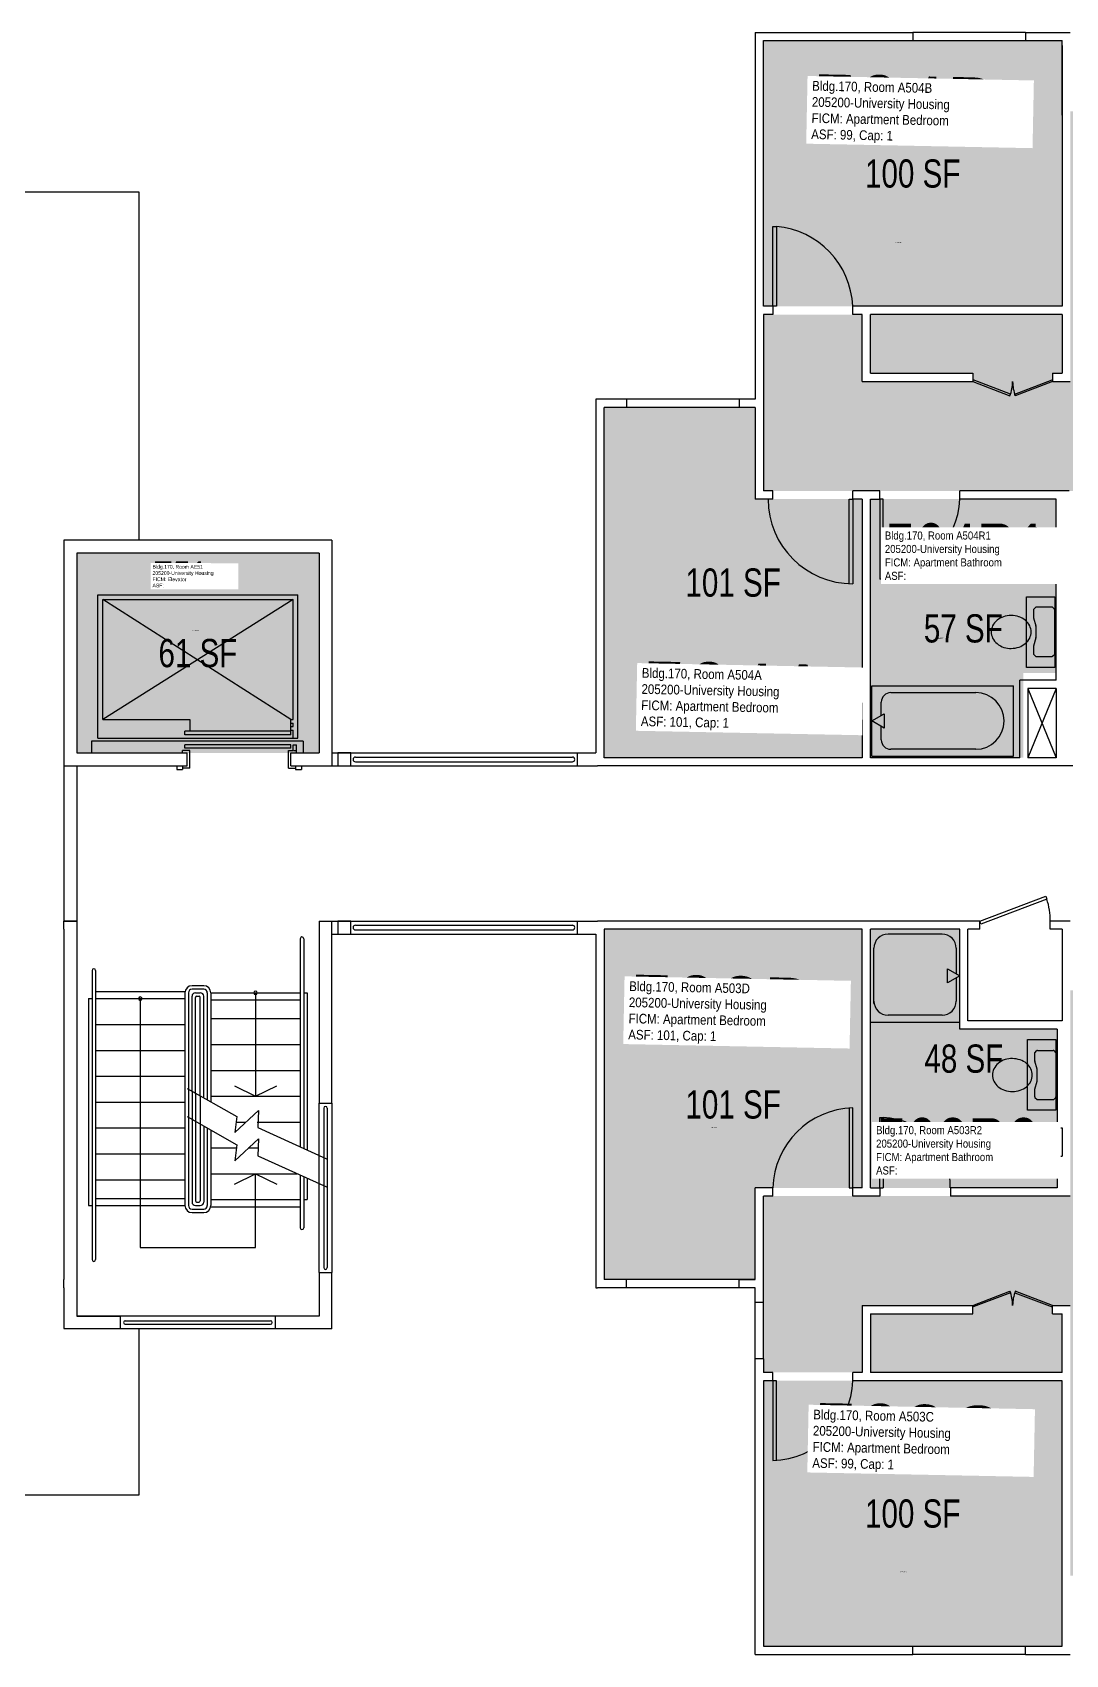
# Model space of a CAD drawing. Header units: inches. Extents: x -88 to 2438, y -52 to 1673.
# Drawn here: x 475 to 914, y -52 to 638 of the extents above; entities that cross this region are included whole.
import ezdxf
from ezdxf.enums import TextEntityAlignment as Align

# ---------------------------------------------------------------- set-up
doc = ezdxf.new("R2010")
doc.units = ezdxf.units.IN
doc.header["$LTSCALE"] = 10
doc.header["$MEASUREMENT"] = 0
doc.layers.get('0').update_dxf_attribs({"linetype": 'CONTINUOUS'})
for name, color, linetype in [('A-DOOR', 2, 'CONTINUOUS'), ('A-FLOR', 3, 'CONTINUOUS'), ('A-GLAZ', 1, 'CONTINUOUS'), ('A-IDEN-RNUM', 7, 'CONTINUOUS'), ('A-IDEN-SNUM', 4, 'CONTINUOUS'), ('A-IDEN-VNUM', 4, 'CONTINUOUS'), ('A-ROOF', 2, 'CONTINUOUS'), ('A-WALL', 5, 'CONTINUOUS'), ('AREA-TEXT', 3, 'CONTINUOUS'), ('Rooms-Category-Color', 7, 'CONTINUOUS'), ('Rooms-College-Color', 7, 'CONTINUOUS'), ('Rooms-Department-Color', 7, 'CONTINUOUS'), ('Rooms-Division-Color', 7, 'CONTINUOUS'), ('Rooms-Information', 7, 'CONTINUOUS')]:
    doc.layers.add(name, color=color, linetype=linetype)
doc.styles.add('CP_AREA', font='arial.ttf', dxfattribs={"height": 15})
doc.styles.add('CP_ROOMSNUMBER', font='arial.ttf', dxfattribs={"height": 1})
doc.styles.add('CP_ROOMVNUMBER', font='arial.ttf', dxfattribs={"width": 0.85, "height": 0.075})

msp = doc.modelspace()

# ---------------------------------------------------------------- hatches: boundary and pattern name
at = {"layer": 'Rooms-Category-Color', "true_color": 0x728ef3}
for points in [[(912.67, 521.65), (785.67, 521.65), (785.67, 634.65), (912.67, 634.65)], [(1178.67, 518.15), (1178.67, 443.15), (1048.17, 443.15), (1048.17, 355.65), (992.67, 355.65), (992.67, 439.65), (945.16, 439.65), (945.16, 443.15), (785.67, 443.15), (785.67, 518.15), (827.67, 518.15), (827.67, 489.65), (874.67, 489.65), (874.67, 493.15), (831.17, 493.15), (831.17, 518.15), (912.67, 518.15), (912.67, 493.15), (908.67, 493.15), (908.67, 489.65), (916.17, 489.65), (916.17, 604.65), (1048.17, 604.65), (1048.17, 489.65), (1055.67, 489.65), (1055.67, 493.15), (1051.67, 493.15), (1051.67, 518.15), (1133.17, 518.15), (1133.17, 493.15), (1089.67, 493.15), (1089.67, 489.65), (1136.67, 489.65), (1136.67, 518.15)], [(827.67, 329.65), (717.92, 329.65), (717.92, 478.65), (782.17, 478.65), (782.17, 439.65), (827.67, 439.65)], [(831.17, 439.65), (910.17, 439.65), (910.17, 365.65), (896.17, 365.65), (896.17, 329.65), (831.17, 329.65), (831.17, 439.65)], [(782.17, 107.65), (717.92, 107.65), (717.92, 256.65), (827.67, 256.65), (827.67, 146.65), (782.17, 146.65)], [(869.17, 256.65), (869.17, 214.15), (910.67, 214.15), (910.67, 146.65), (831.17, 146.65), (831.17, 256.65)], [(785.67, 68.15), (785.67, 143.15), (916.17, 143.15), (916.17, 230.65), (971.67, 230.65), (971.67, 146.65), (1019.18, 146.65), (1019.18, 143.15), (1178.67, 143.15), (1178.67, 68.15), (1136.67, 68.15), (1136.67, 96.65), (1089.67, 96.65), (1089.67, 93.15), (1133.17, 93.15), (1133.17, 68.15), (1051.67, 68.15), (1051.67, 93.15), (1055.67, 93.15), (1055.67, 96.65), (1048.17, 96.65), (1048.17, -18.35), (916.17, -18.35), (916.17, 96.65), (908.67, 96.65), (908.67, 93.15), (912.67, 93.15), (912.67, 68.15), (831.17, 68.15), (831.17, 93.15), (874.67, 93.15), (874.67, 96.65), (827.67, 96.65), (827.67, 68.15)], [(912.67, 64.65), (785.67, 64.65), (785.67, -48.35), (912.67, -48.35)]]:
    msp.add_hatch(color=171, dxfattribs=at).paths.add_polyline_path(points)
at = {"layer": 'Rooms-Category-Color', "true_color": 0xadadad}
msp.add_hatch(color=253, dxfattribs=at).paths.add_polyline_path([(596.67, 331.65), (596.67, 416.65), (493.67, 416.65), (493.67, 331.65)])
at = {"layer": 'Rooms-College-Color', "true_color": 0xadadad}
for points in [[(912.67, 521.65), (785.67, 521.65), (785.67, 634.65), (912.67, 634.65)], [(1178.67, 518.15), (1178.67, 443.15), (1048.17, 443.15), (1048.17, 355.65), (992.67, 355.65), (992.67, 439.65), (945.16, 439.65), (945.16, 443.15), (785.67, 443.15), (785.67, 518.15), (827.67, 518.15), (827.67, 489.65), (874.67, 489.65), (874.67, 493.15), (831.17, 493.15), (831.17, 518.15), (912.67, 518.15), (912.67, 493.15), (908.67, 493.15), (908.67, 489.65), (916.17, 489.65), (916.17, 604.65), (1048.17, 604.65), (1048.17, 489.65), (1055.67, 489.65), (1055.67, 493.15), (1051.67, 493.15), (1051.67, 518.15), (1133.17, 518.15), (1133.17, 493.15), (1089.67, 493.15), (1089.67, 489.65), (1136.67, 489.65), (1136.67, 518.15)], [(827.67, 329.65), (717.92, 329.65), (717.92, 478.65), (782.17, 478.65), (782.17, 439.65), (827.67, 439.65)], [(831.17, 439.65), (910.17, 439.65), (910.17, 365.65), (896.17, 365.65), (896.17, 329.65), (831.17, 329.65), (831.17, 439.65)], [(596.67, 331.65), (596.67, 416.65), (493.67, 416.65), (493.67, 331.65)], [(782.17, 107.65), (717.92, 107.65), (717.92, 256.65), (827.67, 256.65), (827.67, 146.65), (782.17, 146.65)], [(869.17, 256.65), (869.17, 214.15), (910.67, 214.15), (910.67, 146.65), (831.17, 146.65), (831.17, 256.65)], [(785.67, 68.15), (785.67, 143.15), (916.17, 143.15), (916.17, 230.65), (971.67, 230.65), (971.67, 146.65), (1019.18, 146.65), (1019.18, 143.15), (1178.67, 143.15), (1178.67, 68.15), (1136.67, 68.15), (1136.67, 96.65), (1089.67, 96.65), (1089.67, 93.15), (1133.17, 93.15), (1133.17, 68.15), (1051.67, 68.15), (1051.67, 93.15), (1055.67, 93.15), (1055.67, 96.65), (1048.17, 96.65), (1048.17, -18.35), (916.17, -18.35), (916.17, 96.65), (908.67, 96.65), (908.67, 93.15), (912.67, 93.15), (912.67, 68.15), (831.17, 68.15), (831.17, 93.15), (874.67, 93.15), (874.67, 96.65), (827.67, 96.65), (827.67, 68.15)], [(912.67, 64.65), (785.67, 64.65), (785.67, -48.35), (912.67, -48.35)]]:
    msp.add_hatch(color=253, dxfattribs=at).paths.add_polyline_path(points)
at = {"layer": 'Rooms-Department-Color', "true_color": 0x604aed}
for points in [[(912.67, 521.65), (785.67, 521.65), (785.67, 634.65), (912.67, 634.65)], [(1178.67, 518.15), (1178.67, 443.15), (1048.17, 443.15), (1048.17, 355.65), (992.67, 355.65), (992.67, 439.65), (945.16, 439.65), (945.16, 443.15), (785.67, 443.15), (785.67, 518.15), (827.67, 518.15), (827.67, 489.65), (874.67, 489.65), (874.67, 493.15), (831.17, 493.15), (831.17, 518.15), (912.67, 518.15), (912.67, 493.15), (908.67, 493.15), (908.67, 489.65), (916.17, 489.65), (916.17, 604.65), (1048.17, 604.65), (1048.17, 489.65), (1055.67, 489.65), (1055.67, 493.15), (1051.67, 493.15), (1051.67, 518.15), (1133.17, 518.15), (1133.17, 493.15), (1089.67, 493.15), (1089.67, 489.65), (1136.67, 489.65), (1136.67, 518.15)], [(827.67, 329.65), (717.92, 329.65), (717.92, 478.65), (782.17, 478.65), (782.17, 439.65), (827.67, 439.65)], [(831.17, 439.65), (910.17, 439.65), (910.17, 365.65), (896.17, 365.65), (896.17, 329.65), (831.17, 329.65), (831.17, 439.65)], [(782.17, 107.65), (717.92, 107.65), (717.92, 256.65), (827.67, 256.65), (827.67, 146.65), (782.17, 146.65)], [(869.17, 256.65), (869.17, 214.15), (910.67, 214.15), (910.67, 146.65), (831.17, 146.65), (831.17, 256.65)], [(785.67, 68.15), (785.67, 143.15), (916.17, 143.15), (916.17, 230.65), (971.67, 230.65), (971.67, 146.65), (1019.18, 146.65), (1019.18, 143.15), (1178.67, 143.15), (1178.67, 68.15), (1136.67, 68.15), (1136.67, 96.65), (1089.67, 96.65), (1089.67, 93.15), (1133.17, 93.15), (1133.17, 68.15), (1051.67, 68.15), (1051.67, 93.15), (1055.67, 93.15), (1055.67, 96.65), (1048.17, 96.65), (1048.17, -18.35), (916.17, -18.35), (916.17, 96.65), (908.67, 96.65), (908.67, 93.15), (912.67, 93.15), (912.67, 68.15), (831.17, 68.15), (831.17, 93.15), (874.67, 93.15), (874.67, 96.65), (827.67, 96.65), (827.67, 68.15)], [(912.67, 64.65), (785.67, 64.65), (785.67, -48.35), (912.67, -48.35)]]:
    msp.add_hatch(color=173, dxfattribs=at).paths.add_polyline_path(points)
at = {"layer": 'Rooms-Department-Color', "true_color": 0xacacac}
msp.add_hatch(color=253, dxfattribs=at).paths.add_polyline_path([(596.67, 331.65), (596.67, 416.65), (493.67, 416.65), (493.67, 331.65)])
at = {"layer": 'Rooms-Division-Color', "true_color": 0x604aed}
for points in [[(912.67, 521.65), (785.67, 521.65), (785.67, 634.65), (912.67, 634.65)], [(1178.67, 518.15), (1178.67, 443.15), (1048.17, 443.15), (1048.17, 355.65), (992.67, 355.65), (992.67, 439.65), (945.16, 439.65), (945.16, 443.15), (785.67, 443.15), (785.67, 518.15), (827.67, 518.15), (827.67, 489.65), (874.67, 489.65), (874.67, 493.15), (831.17, 493.15), (831.17, 518.15), (912.67, 518.15), (912.67, 493.15), (908.67, 493.15), (908.67, 489.65), (916.17, 489.65), (916.17, 604.65), (1048.17, 604.65), (1048.17, 489.65), (1055.67, 489.65), (1055.67, 493.15), (1051.67, 493.15), (1051.67, 518.15), (1133.17, 518.15), (1133.17, 493.15), (1089.67, 493.15), (1089.67, 489.65), (1136.67, 489.65), (1136.67, 518.15)], [(827.67, 329.65), (717.92, 329.65), (717.92, 478.65), (782.17, 478.65), (782.17, 439.65), (827.67, 439.65)], [(831.17, 439.65), (910.17, 439.65), (910.17, 365.65), (896.17, 365.65), (896.17, 329.65), (831.17, 329.65), (831.17, 439.65)], [(782.17, 107.65), (717.92, 107.65), (717.92, 256.65), (827.67, 256.65), (827.67, 146.65), (782.17, 146.65)], [(869.17, 256.65), (869.17, 214.15), (910.67, 214.15), (910.67, 146.65), (831.17, 146.65), (831.17, 256.65)], [(785.67, 68.15), (785.67, 143.15), (916.17, 143.15), (916.17, 230.65), (971.67, 230.65), (971.67, 146.65), (1019.18, 146.65), (1019.18, 143.15), (1178.67, 143.15), (1178.67, 68.15), (1136.67, 68.15), (1136.67, 96.65), (1089.67, 96.65), (1089.67, 93.15), (1133.17, 93.15), (1133.17, 68.15), (1051.67, 68.15), (1051.67, 93.15), (1055.67, 93.15), (1055.67, 96.65), (1048.17, 96.65), (1048.17, -18.35), (916.17, -18.35), (916.17, 96.65), (908.67, 96.65), (908.67, 93.15), (912.67, 93.15), (912.67, 68.15), (831.17, 68.15), (831.17, 93.15), (874.67, 93.15), (874.67, 96.65), (827.67, 96.65), (827.67, 68.15)], [(912.67, 64.65), (785.67, 64.65), (785.67, -48.35), (912.67, -48.35)]]:
    msp.add_hatch(color=173, dxfattribs=at).paths.add_polyline_path(points)
at = {"layer": 'Rooms-Division-Color', "true_color": 0xadadad}
msp.add_hatch(color=253, dxfattribs=at).paths.add_polyline_path([(596.67, 331.65), (596.67, 416.65), (493.67, 416.65), (493.67, 331.65)])

# ---------------------------------------------------------------- linework, layer by layer
for p, q in [((897.55, 368.06), (897.55, 398.06)), ((897.55, 398.06), (909.55, 398.06)), ((901.55, 393.65), (900.67, 392.77)), ((908.55, 393.65), (901.55, 393.65)), ((909.42, 392.77), (908.55, 393.65)), ((909.55, 398.06), (909.55, 368.06)), ((900.55, 392.47), (900.55, 389.15)), ((900.55, 389.15), (901.53, 385.7)), ((909.55, 373.65), (909.55, 392.47)), ((901.53, 380.59), (900.55, 377.15)), ((901.55, 385.59), (901.55, 380.71)), ((900.55, 377.15), (900.55, 373.65)), ((900.55, 373.65), (901.42, 372.77)), ((901.72, 372.65), (908.37, 372.65)), ((908.67, 372.77), (909.55, 373.65)), ((909.55, 368.06), (897.55, 368.06)), ((831.8, 330.27), (831.8, 360.27)), ((831.8, 360.27), (892.05, 360.27)), ((892.05, 330.27), (892.05, 360.27)), ((835.81, 347.59), (835.81, 353.31)), ((839.83, 357.32), (875.98, 357.32)), ((831.8, 345.27), (836.99, 348.27)), ((836.99, 342.27), (831.8, 345.27)), ((836.99, 348.27), (836.99, 342.27)), ((835.81, 337.24), (835.81, 342.95)), ((875.98, 333.22), (839.83, 333.22)), ((831.8, 330.27), (892.05, 330.27)), ((832.67, 225.12), (832.67, 248.62)), ((861.67, 254.62), (838.67, 254.62)), ((867.67, 248.62), (867.67, 237.73)), ((863.97, 233.87), (863.97, 239.87)), ((863.97, 239.87), (869.17, 236.87)), ((869.17, 236.87), (863.97, 233.87)), ((867.67, 236), (867.67, 226.12)), ((831.17, 217.15), (869.17, 217.15)), ((861.67, 220.12), (838.67, 220.12)), ((898.05, 209.73), (910.05, 209.73)), ((898.05, 179.73), (898.05, 209.73)), ((910.05, 209.73), (910.05, 179.73)), ((901.05, 204.15), (901.92, 205.03)), ((901.05, 200.71), (901.05, 204.15)), ((902.03, 197.2), (901.06, 200.59)), ((902.22, 205.15), (908.87, 205.15)), ((909.17, 205.03), (910.05, 204.15)), ((910.05, 204.15), (910.05, 185.32)), ((902.05, 192.21), (902.05, 197.09)), ((901.05, 185.32), (901.05, 188.59)), ((901.06, 188.7), (902.03, 192.09)), ((910.05, 179.73), (898.05, 179.73)), ((902.05, 184.15), (901.17, 185.03)), ((908.87, 184.15), (902.05, 184.15)), ((909.92, 185.03), (909.17, 184.27))]:
    msp.add_line(p, q)
for centre, radius, start, end in [((902.56, 420.15), 9, 160.77064, 180), ((901.29, 420.59), 7.65, 139.89909, 160.77064), ((900.48, 421.27), 6.59, 116.19159, 139.89909), ((899.96, 422.33), 5.42, 90, 116.19159), ((899.96, 422.33), 5.42, 63.80841, 90), ((899.44, 421.27), 6.59, 40.10091, 63.80841), ((898.63, 420.59), 7.65, 19.22936, 40.10091), ((897.36, 420.15), 9, 0, 19.22936), ((902.56, 420.15), 9, 180, 199.22936), ((901.29, 419.7), 7.65, 199.22936, 220.10091), ((900.48, 419.02), 6.59, 220.10091, 243.80841), ((899.44, 419.02), 6.59, 296.19159, 319.89909), ((898.63, 419.7), 7.65, 319.89909, 340.77064), ((897.36, 420.15), 9, 340.77064, 0), ((899.96, 417.97), 5.42, 243.80841, 270), ((899.96, 417.97), 5.42, 270, 296.19159), ((889.65, 382.49), 7.26, 129.47246, 153.29881), ((890.5, 381.47), 8.59, 108.83538, 129.47246), ((891.05, 379.85), 10.29, 90, 108.83538), ((891.05, 379.85), 10.29, 71.16462, 90), ((891.6, 381.47), 8.59, 50.52754, 71.16462), ((892.44, 382.49), 7.26, 26.70119, 50.52754), ((900.96, 392.47), 0.418, 135, 180), ((909.13, 392.47), 0.418, 0, 45), ((888.35, 383.15), 5.8, 153.29881, 180), ((888.35, 383.15), 5.8, 180, 206.70119), ((889.65, 383.8), 7.26, 206.70119, 230.52754), ((892.44, 383.8), 7.26, 309.47246, 333.29881), ((893.74, 383.15), 5.8, 0, 26.70119), ((893.74, 383.15), 5.8, 333.29881, 0), ((901.13, 385.59), 0.418, 0, 15.9454), ((901.13, 380.71), 0.418, 344.0546, 0), ((891.03, 385.48), 9.43, 230.52754, 251.16462), ((890.53, 384), 7.87, 251.16462, 273.77544), ((891.05, 386.44), 10.29, 270, 288.83538), ((891.6, 384.83), 8.59, 288.83538, 309.47246), ((901.72, 373.07), 0.418, 225, 270), ((908.37, 373.07), 0.418, 270, 315), ((839.83, 353.31), 4.02, 90, 180), ((875.98, 345.27), 12.05, 270, 90), ((839.83, 337.24), 4.02, 180, 270), ((838.67, 248.62), 6, 90, 180), ((861.67, 248.62), 6, 0, 90), ((838.67, 226.12), 6, 180, 270), ((861.67, 226.12), 6, 270, 0), ((891.53, 192.32), 9.43, 108.83538, 129.47246), ((891.03, 193.79), 7.87, 86.22456, 108.83538), ((891.55, 191.35), 10.29, 71.16462, 90), ((892.1, 192.97), 8.59, 50.52754, 71.16462), ((901.46, 200.71), 0.418, 180, 195.9454), ((902.22, 204.73), 0.418, 90, 135), ((908.87, 204.73), 0.418, 45, 90), ((888.85, 194.65), 5.8, 153.29881, 180), ((888.85, 194.65), 5.8, 180, 206.70119), ((890.15, 193.99), 7.26, 129.47246, 153.29881), ((892.94, 193.99), 7.26, 26.70119, 50.52754), ((894.24, 194.65), 5.8, 0, 26.70119), ((894.24, 194.65), 5.8, 333.29881, 0), ((901.63, 197.09), 0.418, 0, 15.9454), ((890.15, 195.3), 7.26, 206.70119, 230.52754), ((891, 196.33), 8.59, 230.52754, 251.16462), ((891.55, 197.94), 10.29, 251.16462, 270), ((891.55, 197.94), 10.29, 270, 288.83538), ((892.1, 196.33), 8.59, 288.83538, 309.47246), ((892.94, 195.3), 7.26, 309.47246, 333.29881), ((901.63, 192.21), 0.418, 344.0546, 0), ((901.46, 185.32), 0.418, 180, 225), ((908.87, 184.57), 0.418, 270, 315), ((909.63, 185.32), 0.418, 315, 0), ((900.96, 167.27), 6.59, 116.19159, 139.89909), ((900.45, 168.33), 5.42, 90, 116.19159), ((900.45, 168.33), 5.42, 63.80841, 90), ((899.93, 167.27), 6.59, 40.10091, 63.80841), ((903.05, 166.15), 9, 160.77064, 180), ((903.05, 166.15), 9, 180, 199.22936), ((901.77, 166.59), 7.65, 139.89909, 160.77064), ((899.12, 166.59), 7.65, 19.22936, 40.10091), ((897.84, 166.15), 9, 0, 19.22936), ((897.84, 166.15), 9, 340.77064, 0), ((901.77, 165.7), 7.65, 199.22936, 220.10091), ((900.96, 165.02), 6.59, 220.10091, 243.80841), ((900.45, 163.97), 5.42, 243.80841, 270), ((900.45, 163.97), 5.42, 270, 296.19159), ((899.93, 165.02), 6.59, 296.19159, 319.89909), ((899.12, 165.7), 7.65, 319.89909, 340.77064)]:
    msp.add_arc(centre, radius, start, end)
at = {"layer": 'A-DOOR'}
for p, q in [((789.67, 521.65), (789.67, 555.65)), ((789.67, 555.65), (791.17, 555.65)), ((791.17, 555.65), (791.17, 521.65)), ((791.17, 521.65), (789.67, 521.65)), ((874.92, 490.31), (874.67, 489.65)), ((890.8, 484.22), (874.92, 490.31)), ((892.54, 484.22), (908.42, 490.31)), ((908.42, 490.31), (908.67, 489.65)), ((874.67, 489.65), (890.54, 483.56)), ((890.54, 483.56), (890.8, 484.22)), ((892.8, 483.56), (892.54, 484.22)), ((908.67, 489.65), (892.8, 483.56)), ((822.17, 439.65), (823.67, 439.65)), ((822.17, 403.65), (822.17, 439.65)), ((823.67, 439.65), (823.67, 403.65)), ((835.17, 439.65), (835.17, 405.65)), ((836.67, 439.65), (835.17, 439.65)), ((836.67, 405.65), (836.67, 439.65)), ((836.67, 405.65), (835.17, 405.65)), ((877.67, 260.15), (905.74, 270.74)), ((906.24, 269.41), (878.17, 258.83)), ((905.74, 270.74), (906.24, 269.41)), ((878.17, 258.83), (877.67, 260.15)), ((822.17, 180.65), (822.17, 146.65)), ((823.67, 146.65), (823.67, 180.65)), ((835.17, 146.65), (835.17, 176.65)), ((835.17, 176.65), (836.67, 176.65)), ((836.67, 176.65), (836.67, 146.65)), ((822.17, 146.65), (823.67, 146.65)), ((835.17, 146.65), (836.67, 146.65)), ((874.67, 96.65), (890.54, 102.73)), ((874.92, 95.99), (874.67, 96.65)), ((890.8, 102.07), (874.92, 95.99)), ((890.54, 102.73), (890.8, 102.07)), ((892.8, 102.73), (892.54, 102.07)), ((892.54, 102.07), (908.42, 95.99)), ((908.67, 96.65), (892.8, 102.73)), ((908.42, 95.99), (908.67, 96.65)), ((789.67, 64.65), (789.67, 30.65)), ((791.17, 64.65), (789.67, 64.65)), ((791.17, 30.65), (791.17, 64.65))]:
    msp.add_line(p, q, dxfattribs=at)
for centre, radius, start, end in [((788.03, 520.11), 35.67, 2.4645, 84.95117), ((874.67, 489.65), 17, 339.02254, 0), ((908.67, 489.65), 17, 180, 200.97746), ((823.67, 439.65), 36, 180, 270), ((833.57, 441.15), 35.64, 274.99827, 357.58607), ((880.48, 260.52), 27.2, 359.22408, 19.05218), ((824.63, 145.69), 34.97, 91.57576, 178.42424), ((835.4, 146.9), 29.77, 359.51034, 87.55206), ((874.67, 96.65), 17, 0, 20.97746), ((908.67, 96.65), 17, 159.02254, 180), ((788.71, 65.61), 34.97, 271.57576, 358.42424)]:
    msp.add_arc(centre, radius, start, end, dxfattribs=at)
at = {"layer": 'A-FLOR'}
for p, q in [((502.67, 337.9), (502.67, 398.9)), ((502.67, 398.9), (587.67, 398.9)), ((504.67, 345.9), (504.67, 396.9)), ((585.67, 396.9), (504.67, 345.9)), ((584.67, 345.9), (504.67, 396.9)), ((504.67, 396.9), (585.67, 396.9)), ((585.67, 345.9), (585.67, 396.9)), ((587.67, 337.9), (587.67, 398.9)), ((898.17, 359.15), (910.17, 329.65)), ((910.17, 359.15), (898.17, 329.65)), ((504.67, 345.9), (541.67, 345.9)), ((541.67, 345.9), (541.67, 340.9)), ((584.67, 341.4), (584.67, 345.9)), ((584.67, 345.9), (585.67, 345.9)), ((539.67, 339.4), (539.67, 340.9)), ((584.67, 340.9), (539.67, 340.9)), ((584.67, 339.4), (539.67, 339.4)), ((584.67, 344.4), (585.67, 344.4)), ((584.67, 342.9), (585.67, 342.9)), ((584.67, 341.4), (585.67, 341.4)), ((584.67, 339.4), (584.67, 340.9)), ((585.67, 342.9), (585.67, 344.4)), ((585.67, 337.9), (585.67, 341.4)), ((589.92, 336.65), (499.92, 336.65)), ((499.92, 336.65), (499.92, 331.65)), ((502.67, 337.9), (587.67, 337.9)), ((538.67, 331.65), (538.67, 332.65)), ((541.67, 332.65), (538.67, 332.65)), ((584.67, 335.15), (539.67, 335.15)), ((539.67, 333.65), (539.67, 335.15)), ((584.67, 333.65), (539.67, 333.65)), ((541.67, 325.15), (541.67, 332.65)), ((583.67, 332.65), (585.67, 332.65)), ((583.67, 325.15), (583.67, 332.65)), ((584.67, 333.65), (584.67, 335.15)), ((585.67, 335.15), (587.17, 335.15)), ((585.67, 332.65), (585.67, 335.15)), ((585.92, 332.65), (586.92, 332.65)), ((587.17, 331.65), (587.17, 335.15)), ((589.92, 336.65), (589.92, 331.65)), ((536.18, 326.15), (536.18, 324.65)), ((536.18, 324.65), (538.68, 324.65)), ((538.68, 326.15), (538.68, 325.15)), ((538.68, 326.15), (538.68, 324.65)), ((541.67, 325.15), (538.68, 325.15)), ((583.67, 325.15), (586.66, 325.15)), ((586.66, 326.15), (586.66, 324.65)), ((586.66, 324.65), (589.16, 324.65)), ((589.16, 326.15), (589.16, 324.65)), ((612.17, 329.9), (704.42, 329.9)), ((612.17, 327.9), (704.42, 327.9)), ((612.17, 258.4), (704.42, 258.4)), ((612.17, 256.4), (704.42, 256.4)), ((588.67, 252.65), (588.67, 164.04)), ((590.17, 252.65), (590.17, 163.36)), ((500.17, 239.15), (500.17, 116.15)), ((501.67, 239.15), (501.67, 116.15)), ((501.67, 230.15), (539.71, 230.15)), ((539.67, 229.65), (539.67, 139.15)), ((541.17, 229.65), (541.17, 139.15)), ((547.67, 232.65), (542.67, 232.65)), ((547.67, 231.15), (542.67, 231.15)), ((542.67, 187.86), (542.67, 228.15)), ((544.17, 229.65), (546.17, 229.65)), ((544.67, 228.15), (545.67, 228.15)), ((547.67, 185.03), (547.67, 228.15)), ((549.17, 229.65), (549.17, 184.03)), ((550.67, 229.65), (550.67, 183.18)), ((550.67, 229.65), (588.67, 229.65)), ((569.67, 229.65), (569.67, 185.65)), ((590.17, 229.65), (591.67, 229.65)), ((591.67, 229.65), (591.67, 162.68)), ((498.67, 227.15), (500.17, 227.15)), ((498.67, 227.15), (498.67, 139.15)), ((501.67, 227.15), (539.67, 227.15)), ((520.67, 227.15), (520.67, 121.36)), ((544.17, 187.01), (544.17, 227.65)), ((546.17, 185.88), (546.17, 227.65)), ((550.67, 226.65), (588.67, 226.65)), ((501.67, 216.15), (539.67, 216.15)), ((550.67, 218.65), (588.67, 218.65)), ((550.67, 207.65), (588.67, 207.65)), ((501.67, 205.15), (539.67, 205.15)), ((501.67, 194.15), (539.67, 194.15)), ((550.67, 196.65), (588.67, 196.65)), ((540.66, 189), (561.77, 177.03)), ((542.67, 187.86), (542.67, 140.65)), ((544.17, 187.01), (544.17, 141.15)), ((560.67, 190.04), (569.67, 185.65)), ((569.67, 185.65), (578.67, 190.04)), ((501.67, 183.15), (539.67, 183.15)), ((546.17, 185.88), (546.17, 141.15)), ((547.67, 185.03), (547.67, 184.88)), ((550.67, 185.65), (588.67, 185.65)), ((560.94, 170.18), (570.89, 179.56)), ((570.89, 179.56), (570.59, 172.34)), ((598.67, 180.54), (598.67, 112.76)), ((600.17, 180.54), (600.17, 112.76)), ((540.66, 177), (561.77, 165.03)), ((547.67, 172.88), (547.67, 140.65)), ((561.77, 177.03), (560.94, 170.18)), ((561.23, 174.65), (565.43, 174.65)), ((570.44, 174.65), (588.67, 174.65)), ((501.67, 172.15), (539.67, 172.15)), ((549.17, 172.03), (549.17, 139.15)), ((550.67, 171.18), (550.67, 139.15)), ((560.94, 158.18), (570.89, 167.56)), ((570.59, 172.34), (599.91, 159.06)), ((570.89, 167.56), (570.59, 160.34)), ((501.67, 161.15), (539.67, 161.15)), ((550.67, 163.65), (561.35, 163.65)), ((561.77, 165.03), (560.94, 158.18)), ((566.49, 163.65), (570.48, 163.65)), ((570.59, 160.34), (599.91, 147.06)), ((550.67, 152.65), (587.32, 152.65)), ((560.67, 148.26), (569.67, 152.65)), ((569.67, 121.36), (569.67, 152.65)), ((569.67, 152.65), (578.67, 148.26)), ((588.67, 152.04), (588.67, 129.65)), ((501.67, 150.15), (539.67, 150.15)), ((590.17, 151.36), (590.17, 129.65)), ((591.67, 150.68), (591.67, 141.65)), ((498.67, 139.15), (500.17, 139.15)), ((501.67, 142.15), (539.67, 142.15)), ((501.67, 139.15), (539.67, 139.15)), ((544.17, 139.15), (546.17, 139.15)), ((544.67, 140.65), (545.67, 140.65)), ((550.67, 141.65), (588.67, 141.65)), ((550.67, 138.65), (588.67, 138.65)), ((590.17, 141.65), (591.67, 141.65)), ((542.67, 137.65), (547.67, 137.65)), ((542.67, 136.15), (547.67, 136.15)), ((520.67, 121.36), (569.67, 121.36)), ((514.28, 90.15), (576.06, 90.15)), ((514.28, 88.65), (576.06, 88.65))]:
    msp.add_line(p, q, dxfattribs=at)
at = {"layer": 'A-FLOR', "extrusion": (0.000102452, -1.21952e-15, 1)}
msp.add_arc((612.17, 328.9, 0.06), 1, 90, 270, dxfattribs=at)
at = {"layer": 'A-FLOR', "extrusion": (0.000102452, -1.18286e-15, 1)}
msp.add_arc((704.42, 328.9, 0.07), 1, 270, 90, dxfattribs=at)
at = {"layer": 'A-FLOR', "extrusion": (0.000102452, 5.21245e-15, 1)}
msp.add_arc((612.17, 257.4, 0.06), 1, 90, 270, dxfattribs=at)
at = {"layer": 'A-FLOR', "extrusion": (0.000102452, 5.22082e-15, 1)}
msp.add_arc((704.42, 257.4, 0.07), 1, 270, 90, dxfattribs=at)
at = {"layer": 'A-FLOR'}
for centre, radius, start, end in [((589.42, 252.65), 0.75, 0, 180), ((500.92, 239.15), 0.75, 0, 180), ((520.67, 227.15), 0.75, 90, 270), ((520.67, 227.15), 0.75, 270, 90), ((542.67, 229.65), 3, 90, 180), ((542.67, 229.65), 1.5, 90, 180), ((544.17, 228.15), 1.5, 90, 180), ((544.67, 227.65), 0.5, 90, 180), ((545.67, 227.65), 0.5, 0, 90), ((546.17, 228.15), 1.5, 0, 90), ((547.67, 229.65), 3, 0, 90), ((547.67, 229.65), 1.5, 0, 90), ((569.67, 229.65), 0.75, 90, 270), ((569.67, 229.65), 0.75, 270, 90), ((599.42, 180.54), 0.75, 0, 180), ((542.67, 139.15), 3, 180, 270), ((542.67, 139.15), 1.5, 180, 270), ((544.17, 140.65), 1.5, 180, 270), ((544.67, 141.15), 0.5, 180, 270), ((545.67, 141.15), 0.5, 270, 0), ((546.17, 140.65), 1.5, 270, 0), ((547.67, 139.15), 3, 270, 0), ((547.67, 139.15), 1.5, 270, 0), ((589.42, 129.65), 0.75, 180, 0), ((500.92, 116.15), 0.75, 180, 0), ((599.42, 112.76), 0.75, 180, 0), ((514.28, 89.4), 0.75, 90, 270), ((576.06, 89.4), 0.75, 270, 90)]:
    msp.add_arc(centre, radius, start, end, dxfattribs=at)
at = {"layer": 'A-GLAZ'}
for p, q in [((897.17, 638.15), (849.17, 638.15)), ((849.17, 634.65), (897.17, 634.65)), ((775.42, 482.15), (727.42, 482.15)), ((775.42, 478.65), (727.42, 478.65)), ((775.42, 107.65), (727.42, 107.65)), ((775.42, 104.15), (727.42, 104.15)), ((782.17, 73.9), (782.17, 97.9)), ((785.67, 73.9), (785.67, 97.9)), ((849.17, -48.35), (897.17, -48.35)), ((897.17, -51.85), (849.17, -51.85))]:
    msp.add_line(p, q, dxfattribs=at)
at = {"layer": 'A-ROOF'}
for p, q in [((520.17, 570.15), (402.17, 570.15)), ((520.17, 422.15), (520.17, 570.15)), ((520.17, 16.15), (520.17, 86.65)), ((402.17, 16.15), (520.17, 16.15))]:
    msp.add_line(p, q, dxfattribs=at)
at = {"layer": 'A-WALL'}
for p, q in [((782.17, 638.15), (849.17, 638.15)), ((782.17, 638.15), (782.17, 482.15)), ((849.17, 638.15), (849.17, 634.65)), ((897.17, 638.15), (916.17, 638.15)), ((897.17, 638.15), (897.17, 634.65)), ((785.67, 521.65), (785.67, 634.65)), ((785.67, 634.65), (849.17, 634.65)), ((897.17, 634.65), (912.67, 634.65)), ((912.67, 602.9), (912.67, 634.65)), ((912.67, 632.65), (912.67, 602.9)), ((912.67, 602.9), (912.67, 521.65)), ((789.67, 521.65), (785.67, 521.65)), ((789.67, 518.15), (785.67, 518.15)), ((785.67, 518.15), (785.67, 482.15)), ((789.67, 521.65), (789.67, 518.15)), ((912.67, 521.65), (823.67, 521.65)), ((823.67, 518.15), (823.67, 521.65)), ((827.67, 518.15), (823.67, 518.15)), ((827.67, 489.65), (827.67, 518.15)), ((912.67, 518.15), (831.17, 518.15)), ((831.17, 493.15), (831.17, 518.15)), ((912.67, 518.15), (912.67, 493.15)), ((831.17, 493.15), (874.67, 493.15)), ((874.67, 493.15), (874.67, 489.65)), ((908.67, 493.15), (908.67, 489.65)), ((908.67, 493.15), (912.67, 493.15)), ((827.67, 489.65), (874.67, 489.65)), ((908.67, 489.65), (916.17, 489.65)), ((715.17, 482.15), (714.42, 482.15)), ((714.42, 482.15), (714.42, 331.65)), ((727.42, 482.15), (715.17, 482.15)), ((727.42, 478.65), (717.92, 478.65)), ((717.92, 329.65), (717.92, 478.65)), ((727.42, 482.15), (727.42, 478.65)), ((782.17, 482.15), (775.42, 482.15)), ((775.42, 482.15), (775.42, 478.65)), ((782.17, 478.65), (775.42, 478.65)), ((782.17, 478.65), (782.17, 439.65)), ((785.67, 482.15), (785.67, 443.15)), ((789.67, 443.15), (785.67, 443.15)), ((789.67, 439.65), (789.67, 443.15)), ((835.17, 443.15), (823.67, 443.15)), ((823.67, 439.65), (823.67, 443.15)), ((823.67, 439.65), (823.67, 443.15)), ((835.17, 439.65), (835.17, 443.15)), ((915.67, 443.15), (869.17, 443.15)), ((869.17, 439.65), (869.17, 443.15)), ((789.67, 439.65), (782.17, 439.65)), ((827.67, 439.65), (823.67, 439.65)), ((827.67, 439.65), (827.67, 329.65)), ((831.17, 329.65), (831.17, 439.65)), ((831.17, 439.65), (835.17, 439.65)), ((910.17, 439.65), (869.17, 439.65)), ((892.55, 439.65), (873.17, 439.65)), ((910.17, 426.15), (910.17, 439.65)), ((488.17, 422.15), (488.17, 416.65)), ((596.67, 422.15), (488.17, 422.15)), ((602.17, 422.15), (596.67, 422.15)), ((602.17, 422.15), (602.17, 326.15)), ((910.17, 426.15), (912.18, 426.15)), ((912.18, 414.15), (912.18, 426.15)), ((488.17, 416.65), (488.17, 331.65)), ((596.67, 416.65), (493.67, 416.65)), ((493.67, 416.65), (493.67, 331.65)), ((596.67, 416.65), (596.67, 331.65)), ((910.17, 362.65), (910.17, 414.15)), ((910.17, 414.15), (912.18, 414.15)), ((894.67, 329.65), (894.67, 362.65)), ((910.17, 362.65), (894.67, 362.65)), ((898.17, 359.15), (898.17, 329.65)), ((910.17, 359.15), (898.17, 359.15)), ((910.17, 359.15), (910.17, 329.65)), ((488.17, 331.65), (488.17, 326.15)), ((493.67, 331.65), (540.67, 331.65)), ((540.67, 326.15), (540.67, 331.65)), ((584.67, 331.65), (596.67, 331.65)), ((584.67, 326.15), (584.67, 331.65)), ((602.17, 331.65), (706.42, 331.65)), ((610.17, 331.65), (604.67, 331.65)), ((604.67, 331.65), (604.67, 326.15)), ((610.17, 326.15), (610.17, 331.65)), ((706.42, 331.65), (706.42, 326.15)), ((706.42, 331.65), (714.42, 331.65)), ((488.17, 326.15), (488.17, 260.15)), ((488.17, 326.15), (540.67, 326.15)), ((493.67, 326.15), (493.67, 260.15)), ((584.67, 326.15), (602.17, 326.15)), ((602.17, 326.15), (706.42, 326.15)), ((604.67, 326.15), (610.17, 326.15)), ((706.42, 326.15), (714.42, 326.15)), ((714.42, 326.15), (715.17, 326.15)), ((996.17, 326.15), (715.17, 326.15)), ((827.67, 329.65), (717.92, 329.65)), ((894.67, 329.65), (831.17, 329.65)), ((910.17, 329.65), (898.17, 329.65)), ((488.17, 260.15), (493.67, 260.15)), ((488.17, 256.65), (488.17, 260.15)), ((493.67, 260.15), (488.17, 260.15)), ((488.17, 256.65), (488.17, 107.65)), ((493.67, 260.15), (493.67, 92.15)), ((596.67, 260.15), (596.67, 182.65)), ((596.67, 260.15), (602.17, 260.15)), ((602.17, 260.15), (706.42, 260.15)), ((602.17, 182.65), (602.17, 260.15)), ((610.17, 260.15), (604.67, 260.15)), ((604.67, 260.15), (604.67, 254.65)), ((610.17, 254.65), (610.17, 260.15)), ((706.42, 260.15), (714.42, 260.15)), ((706.42, 260.15), (706.42, 254.65)), ((714.42, 260.15), (715.17, 260.15)), ((877.67, 260.15), (715.17, 260.15)), ((827.67, 256.65), (717.92, 256.65)), ((717.92, 256.65), (717.92, 107.65)), ((827.67, 146.65), (827.67, 256.65)), ((831.17, 146.65), (831.17, 256.65)), ((869.17, 256.65), (831.17, 256.65)), ((869.17, 214.15), (869.17, 256.65)), ((872.67, 217.65), (872.67, 256.65)), ((877.67, 256.65), (872.67, 256.65)), ((877.67, 256.65), (877.67, 260.15)), ((916.17, 260.15), (907.67, 260.15)), ((907.67, 256.65), (907.67, 260.15)), ((912.67, 256.65), (907.67, 256.65)), ((912.67, 256.65), (912.67, 217.65)), ((602.17, 254.65), (706.42, 254.65)), ((604.67, 254.65), (610.17, 254.65)), ((706.42, 254.65), (714.42, 254.65)), ((714.42, 254.65), (714.42, 104.15)), ((910.67, 214.15), (869.17, 214.15)), ((912.67, 217.65), (872.67, 217.65)), ((910.67, 214.15), (910.67, 172.15)), ((596.67, 182.65), (602.17, 182.65)), ((596.67, 110.65), (596.67, 182.65)), ((602.17, 182.65), (602.17, 110.65)), ((910.67, 172.15), (912.67, 172.15)), ((912.67, 172.15), (912.67, 160.15)), ((910.67, 160.15), (912.67, 160.15)), ((910.67, 160.15), (910.67, 146.65)), ((782.17, 107.65), (782.17, 146.65)), ((789.67, 146.65), (782.17, 146.65)), ((789.67, 143.15), (789.67, 146.65)), ((827.67, 146.65), (823.67, 146.65)), ((823.67, 143.15), (823.67, 146.65)), ((831.17, 146.65), (835.17, 146.65)), ((835.17, 146.65), (835.17, 143.15)), ((835.17, 146.65), (835.17, 143.15)), ((910.67, 146.65), (865.17, 146.65)), ((865.17, 146.65), (865.17, 143.15)), ((785.67, 103.65), (785.67, 143.15)), ((789.67, 143.15), (785.67, 143.15)), ((835.17, 143.15), (823.67, 143.15)), ((916.17, 143.15), (865.17, 143.15)), ((596.67, 110.65), (602.17, 110.65)), ((596.67, 110.65), (596.67, 92.15)), ((602.17, 86.65), (602.17, 110.65)), ((488.17, 104.15), (488.17, 107.65)), ((488.17, 104.15), (488.17, 90.15)), ((714.42, 104.15), (715.17, 104.15)), ((727.42, 104.15), (715.17, 104.15)), ((727.42, 107.65), (717.92, 107.65)), ((727.42, 104.15), (727.42, 107.65)), ((775.42, 104.15), (775.42, 107.65)), ((782.17, 107.65), (775.42, 107.65)), ((775.42, 107.65), (782.17, 107.65)), ((782.17, 104.15), (775.42, 104.15)), ((782.17, 97.9), (782.17, 104.15)), ((785.67, 97.9), (785.67, 103.65)), ((785.67, 97.9), (782.17, 97.9)), ((827.67, 96.65), (827.67, 68.15)), ((827.67, 96.65), (874.67, 96.65)), ((874.67, 93.15), (874.67, 96.65)), ((908.67, 96.65), (916.17, 96.65)), ((908.67, 93.15), (908.67, 96.65)), ((488.17, 90.15), (488.17, 86.9)), ((512.17, 92.15), (493.67, 92.15)), ((493.67, 92.15), (512.17, 92.15)), ((578.17, 92.15), (512.17, 92.15)), ((512.17, 92.15), (512.17, 86.65)), ((596.67, 92.15), (578.17, 92.15)), ((578.17, 86.65), (578.17, 92.15)), ((831.17, 93.15), (831.17, 68.15)), ((831.17, 93.15), (874.67, 93.15)), ((908.67, 93.15), (912.67, 93.15)), ((912.67, 68.15), (912.67, 93.15)), ((512.17, 86.65), (488.17, 86.65)), ((578.17, 86.65), (512.17, 86.65)), ((602.17, 86.65), (578.17, 86.65)), ((785.67, 73.9), (782.17, 73.9)), ((782.17, -51.85), (782.17, 73.9)), ((785.67, 73.9), (785.67, 68.15)), ((789.67, 68.15), (785.67, 68.15)), ((789.67, 64.65), (785.67, 64.65)), ((785.67, 64.65), (785.67, -48.35)), ((789.67, 64.65), (789.67, 68.15)), ((827.67, 68.15), (823.67, 68.15)), ((823.67, 64.65), (823.67, 68.15)), ((912.67, 64.65), (823.67, 64.65)), ((912.67, 68.15), (831.17, 68.15)), ((912.67, -16.6), (912.67, 64.65)), ((912.67, -48.35), (912.67, -16.6)), ((782.17, -51.85), (849.17, -51.85)), ((785.67, -48.35), (849.17, -48.35)), ((849.17, -51.85), (849.17, -48.35)), ((897.17, -51.85), (897.17, -48.35)), ((897.17, -48.35), (912.67, -48.35)), ((897.17, -51.85), (916.17, -51.85))]:
    msp.add_line(p, q, dxfattribs=at)

# ---------------------------------------------------------------- texts
at = {"layer": 'A-IDEN-RNUM', "style": 'CP_ROOMSNUMBER'}
for s, rotation, p in [('0504-B0', 358.9, (841.45, 548.69)), ('0E51-00', 359.87, (542.73, 383.62)), ('0504-A0', 358.86725, (769.62, 356.39)), ('0503-D0', 358.9, (763.48, 172.14)), ('0503-C0', 358.86725, (843.97, -16.85))]:
    msp.add_text(s, height=0.36, rotation=rotation, dxfattribs=at).set_placement(p)
for s, p in [('0504-R1', (859.79, 380.28)), ('0503-R2', (861.8, 172.57))]:
    msp.add_text(s, height=0.36, dxfattribs=at).set_placement(p)
at = {"layer": 'A-IDEN-SNUM', "style": 'CP_ROOMSNUMBER'}
for s, rotation, p in [('1700A504B0', 358.9, (841.45, 548.69)), ('1700AE5100', 359.87, (542.73, 383.62)), ('1700A504A0', 358.86725, (769.62, 356.39)), ('1700A503D0', 358.9, (763.48, 172.14)), ('1700A503C0', 358.86725, (843.97, -16.85))]:
    msp.add_text(s, height=0.36, rotation=rotation, dxfattribs=at).set_placement(p)
for s, p in [('1700A504R1', (859.79, 380.28)), ('1700A503R2', (861.8, 172.57))]:
    msp.add_text(s, height=0.36, dxfattribs=at).set_placement(p)
at = {"layer": 'A-IDEN-VNUM', "style": 'CP_ROOMVNUMBER', "width": 0.85}
for s, height, rotation, p in [('504B', 28.8, 358.86725, (805.95, 591.6)), ('E51', 11.143, 359.86553, (525.85, 402.08)), ('504A', 28.8, 358.8713, (733.5, 341.87)), ('503D', 28.8, 358.86725, (728.13, 208.61)), ('503C', 28.8, 358.86725, (806.41, 26.39))]:
    msp.add_text(s, height=height, rotation=rotation, dxfattribs=at).set_placement(p)
at = {"layer": 'A-IDEN-VNUM', "style": 'CP_ROOMVNUMBER', "width": 0.7}
for s, p in [('504R1', (837.33, 405.24)), ('503R2', (833.61, 152.3))]:
    msp.add_text(s, height=24, dxfattribs=at).set_placement(p)
at = {"layer": 'AREA-TEXT', "style": 'CP_AREA', "width": 0.75}
for s, p in [('100 SF', (849.17, 578.15)), ('101 SF', (772.79, 404.15)), ('57 SF', (870.67, 384.65)), ('61 SF', (545.17, 374.15)), ('48 SF', (870.92, 201.65)), ('101 SF', (772.79, 182.15)), ('100 SF', (849.17, 8.15))]:
    msp.add_text(s, height=12, dxfattribs=at).set_placement(p, align=Align.MIDDLE_CENTER)

# ---------------------------------------------------------------- next in the draw order: texts
at = {"layer": 'Rooms-Information', "attachment_point": 7, "style": 'CP_ROOMVNUMBER', "bg_fill": 3, "box_fill_scale": 1.5, "bg_fill_color": 256, "bg_fill_true_color": 13158600, "bg_fill_transparency": 0}
for s, insert, char_height, width, rotation in [('Bldg.170, Room A504B^M^J205200-University Housing^M^JFICM: Apartment Bedroom^M^JASF: 99, Cap: 1', (805.95, 591.6), 4.1143, 92.16, 358.86725), ('Bldg.170, Room AE51^M^J205200-University Housing^M^JFICM: Elevator^M^JASF: ', (525.85, 402.08), 1.5919, 35.6584, 359.86553), ('Bldg.170, Room A504A^M^J205200-University Housing^M^JFICM: Apartment Bedroom^M^JASF: 101, Cap: 1', (733.5, 341.87), 4.1143, 92.16, 358.8713), ('Bldg.170, Room A503D^M^J205200-University Housing^M^JFICM: Apartment Bedroom^M^JASF: 101, Cap: 1', (728.13, 208.61), 4.1143, 92.16, 358.86725), ('Bldg.170, Room A503C^M^J205200-University Housing^M^JFICM: Apartment Bedroom^M^JASF: 99, Cap: 1', (806.41, 26.39), 4.1143, 92.16, 358.86725)]:
    msp.add_mtext(s, dxfattribs=dict(at, insert=insert, char_height=char_height, width=width, rotation=rotation))
at = {"layer": 'Rooms-Information', "char_height": 3.4286, "width": 76.8, "attachment_point": 7, "style": 'CP_ROOMVNUMBER', "bg_fill": 3, "box_fill_scale": 1.5, "bg_fill_color": 256, "bg_fill_true_color": 13158600, "bg_fill_transparency": 0}
for s, insert in [('Bldg.170, Room A504R1^M^J205200-University Housing^M^JFICM: Apartment Bathroom^M^JASF: ', (837.33, 405.24)), ('Bldg.170, Room A503R2^M^J205200-University Housing^M^JFICM: Apartment Bathroom^M^JASF: ', (833.61, 152.3))]:
    msp.add_mtext(s, dxfattribs=dict(at, insert=insert))

doc.saveas('drawing.dxf')
